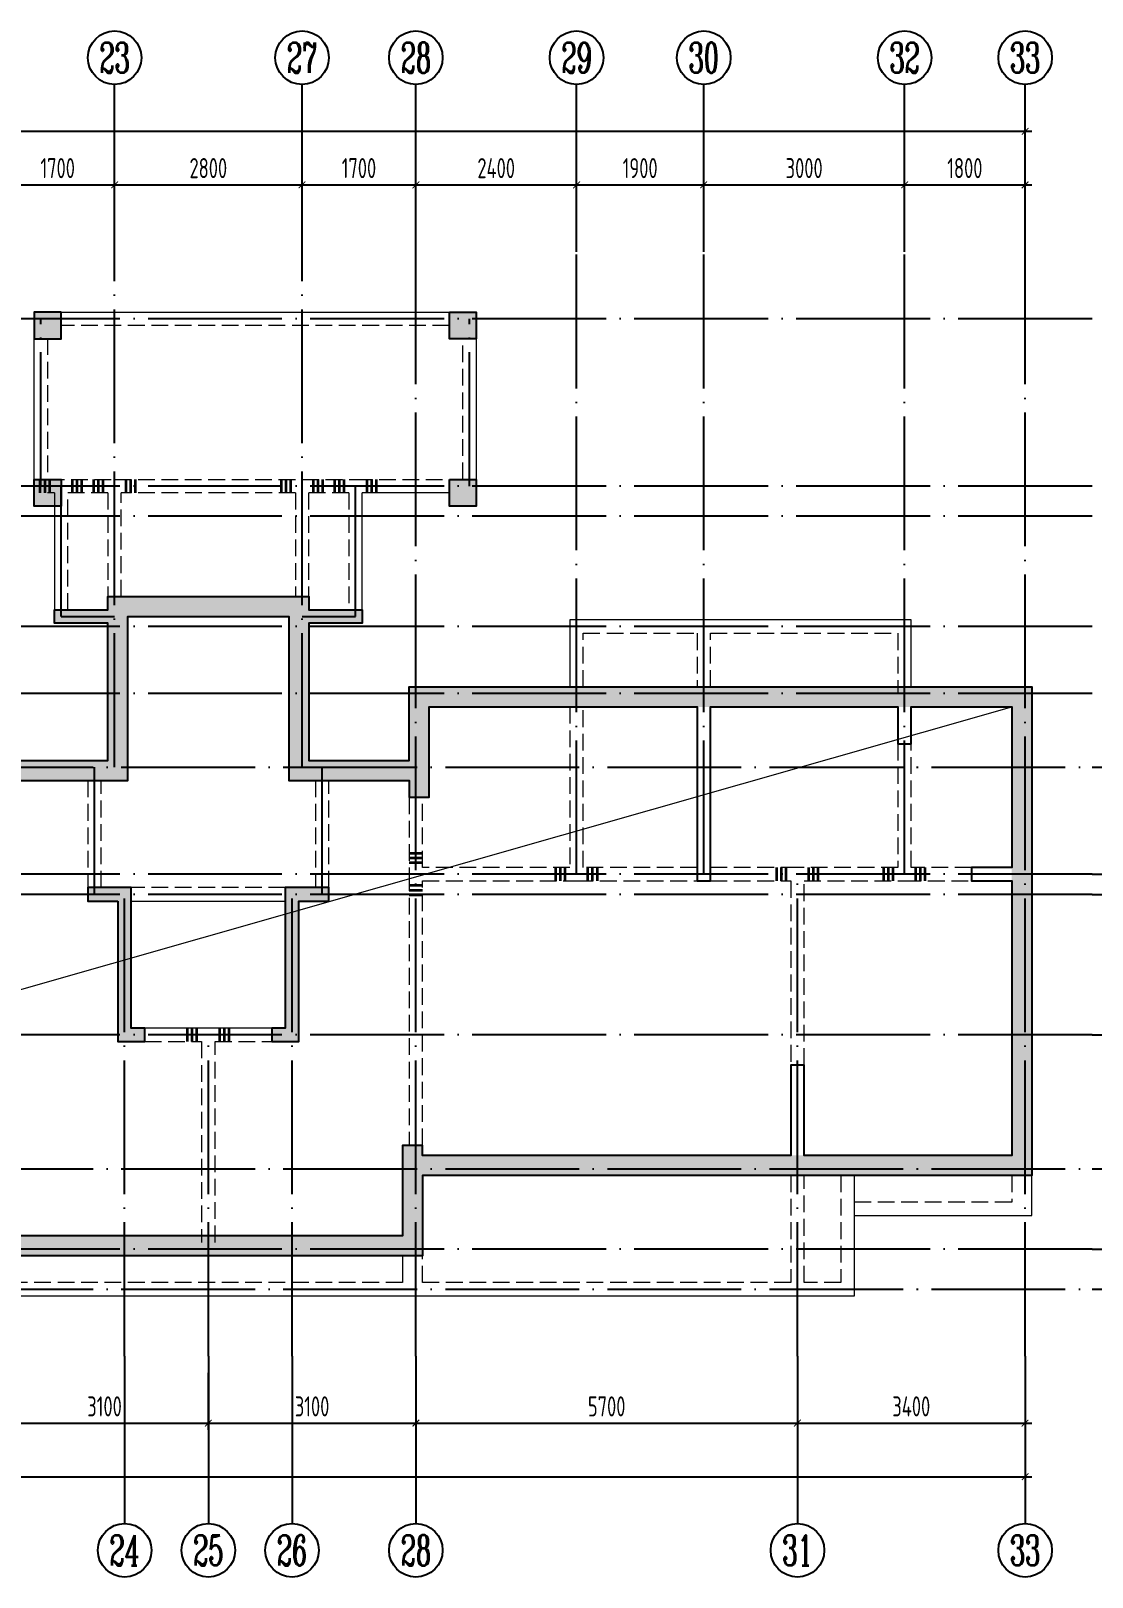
# Model space of a CAD drawing. Extents: x 826826 to 1642106, y -156213 to 399140.
# Drawn here: x 1435500 to 1451350, y 319355 to 342455 of the extents above; entities that cross this region are included whole.
import ezdxf
from ezdxf.enums import TextEntityAlignment as Align

# ---------------------------------------------------------------- set-up
doc = ezdxf.new("R2010")
doc.units = 0
doc.header["$LTSCALE"] = 1000
doc.linetypes.add('DASH', pattern=[0.35, 0.25, -0.1])
doc.linetypes.add('DOTE', pattern=[2.42, 2, -0.2, 0.02, -0.2])
doc.layers.get('0').update_dxf_attribs({"linetype": 'CONTINUOUS'})
doc.layers.get('DEFPOINTS').update_dxf_attribs({"linetype": 'CONTINUOUS'})
for name, color, linetype in [('A-AXIS', 1, 'CONTINUOUS'), ('A-DOTE', 10, 'DOTE'), ('AXIS_TEXT', 4, 'CONTINUOUS'), ('S-L主梁线', 4, 'DASH'), ('S-L梁编号', 6, 'CONTINUOUS'), ('S-Q墙填充', 252, 'CONTINUOUS'), ('S-Q墙实线', 6, 'CONTINUOUS'), ('S-Y一般标注', 3, 'CONTINUOUS'), ('S-Z柱实线', 6, 'CONTINUOUS')]:
    doc.layers.add(name, color=color, linetype=linetype)
doc.layers.add('PUB_HATCH', color=8, linetype='CONTINUOUS', lineweight=9)
doc.layers.add('梁附加箍筋', color=1, linetype='CONTINUOUS', lineweight=35)
doc.styles.add('_TCH_AXIS', font='COMPLEX', dxfattribs={"bigfont": 'GBCBIG'})
doc.styles.add('COMPLEX', font='COMPLEX')
doc.styles.add('TSSD_DIMENSION', font='Tssdeng.shx', dxfattribs={"width": 0.7, "bigfont": 'tssdchn.shx'})
doc.dimstyles.new('TSSD_100_100$0', dxfattribs={"dimtxt": 300, "dimasz": 80, "dimexe": 100, "dimexo": 250, "dimgap": 100, "dimtad": 1, "dimdec": 0, "dimzin": 0, "dimdsep": 46, "dimtxsty": 'TSSD_DIMENSION', "dimblk": 'ARCHTICK', "dimcen": 0, "dimdle": 100, "dimclrd": 3, "dimclre": 3, "dimclrt": 7, "dimadec": 0, "dimazin": 0, "dimtfac": 1, "dimtdec": 0, "dimtix": 1, "dimtmove": 2, "dimatfit": 3, "dimldrblk": 'ARCHTICK', "dimfxl": 0, "dimtolj": 1, "dimtzin": 0, "dimarcsym": 0})

# ---------------------------------------------------------------- blocks, each defined once
blk = doc.blocks.new('_ArchTick')
at = {"color": 0, "linetype": 'ByBlock', "const_width": 0.15}
blk.add_lwpolyline([(-0.5, -0.5), (0.5, 0.5)], dxfattribs=at)
blk = doc.blocks.new('*D67')
at = {"layer": 'DEFPOINTS', "color": 0}
for p in [(789521, 350782), (787721, 349782), (789521, 349782)]:
    blk.add_point(p, dxfattribs=at)
at = {"layer": 'S-Y一般标注', "color": 0, "lineweight": -2}
for p, q in [((787621, 350782), (789621, 350782)), ((787721, 350032), (787721, 350882)), ((789521, 350032), (789521, 350882))]:
    blk.add_line(p, q, dxfattribs=at)
at = {"layer": 'S-Y一般标注', "color": 0, "lineweight": -2, "xscale": 100, "yscale": 100, "zscale": 100, "rotation": 180}
blk.add_blockref('_ArchTick', (787721, 350782), dxfattribs=at)
at = {"layer": 'S-Y一般标注', "color": 0, "lineweight": -2, "xscale": 100, "yscale": 100, "zscale": 100}
blk.add_blockref('_ArchTick', (789521, 350782), dxfattribs=at)
at = {"layer": 'S-Y一般标注', "color": 7, "insert": (788621, 351032), "char_height": 300, "attachment_point": 5, "style": 'TSSD_DIMENSION'}
blk.add_mtext('\\A1;1800', dxfattribs=at)
blk = doc.blocks.new('*D68')
at = {"layer": 'DEFPOINTS', "color": 0}
for p in [(787721, 350782), (784721, 349782), (787721, 349782)]:
    blk.add_point(p, dxfattribs=at)
at = {"layer": 'S-Y一般标注', "color": 0, "lineweight": -2}
for p, q in [((784621, 350782), (787821, 350782)), ((784721, 350032), (784721, 350882)), ((787721, 350032), (787721, 350882))]:
    blk.add_line(p, q, dxfattribs=at)
at = {"layer": 'S-Y一般标注', "color": 0, "lineweight": -2, "xscale": 100, "yscale": 100, "zscale": 100, "rotation": 180}
blk.add_blockref('_ArchTick', (784721, 350782), dxfattribs=at)
at = {"layer": 'S-Y一般标注', "color": 0, "lineweight": -2, "xscale": 100, "yscale": 100, "zscale": 100}
blk.add_blockref('_ArchTick', (787721, 350782), dxfattribs=at)
at = {"layer": 'S-Y一般标注', "color": 7, "insert": (786221, 351032), "char_height": 300, "attachment_point": 5, "style": 'TSSD_DIMENSION'}
blk.add_mtext('\\A1;3000', dxfattribs=at)
blk = doc.blocks.new('*D69')
at = {"layer": 'DEFPOINTS', "color": 0}
for p in [(784721, 350782), (782821, 349782), (784721, 349782)]:
    blk.add_point(p, dxfattribs=at)
at = {"layer": 'S-Y一般标注', "color": 0, "lineweight": -2}
for p, q in [((782721, 350782), (784821, 350782)), ((782821, 350032), (782821, 350882)), ((784721, 350032), (784721, 350882))]:
    blk.add_line(p, q, dxfattribs=at)
at = {"layer": 'S-Y一般标注', "color": 0, "lineweight": -2, "xscale": 100, "yscale": 100, "zscale": 100, "rotation": 180}
blk.add_blockref('_ArchTick', (782821, 350782), dxfattribs=at)
at = {"layer": 'S-Y一般标注', "color": 0, "lineweight": -2, "xscale": 100, "yscale": 100, "zscale": 100}
blk.add_blockref('_ArchTick', (784721, 350782), dxfattribs=at)
at = {"layer": 'S-Y一般标注', "color": 7, "insert": (783771, 351032), "char_height": 300, "attachment_point": 5, "style": 'TSSD_DIMENSION'}
blk.add_mtext('\\A1;1900', dxfattribs=at)
blk = doc.blocks.new('*D70')
at = {"layer": 'DEFPOINTS', "color": 0}
for p in [(782821, 350782), (780421, 349782), (782821, 349782)]:
    blk.add_point(p, dxfattribs=at)
at = {"layer": 'S-Y一般标注', "color": 0, "lineweight": -2}
for p, q in [((780321, 350782), (782921, 350782)), ((780421, 350032), (780421, 350882)), ((782821, 350032), (782821, 350882))]:
    blk.add_line(p, q, dxfattribs=at)
at = {"layer": 'S-Y一般标注', "color": 0, "lineweight": -2, "xscale": 100, "yscale": 100, "zscale": 100, "rotation": 180}
blk.add_blockref('_ArchTick', (780421, 350782), dxfattribs=at)
at = {"layer": 'S-Y一般标注', "color": 0, "lineweight": -2, "xscale": 100, "yscale": 100, "zscale": 100}
blk.add_blockref('_ArchTick', (782821, 350782), dxfattribs=at)
at = {"layer": 'S-Y一般标注', "color": 7, "insert": (781621, 351032), "char_height": 300, "attachment_point": 5, "style": 'TSSD_DIMENSION'}
blk.add_mtext('\\A1;2400', dxfattribs=at)
blk = doc.blocks.new('*D71')
at = {"layer": 'DEFPOINTS', "color": 0}
for p in [(780421, 350782), (778721, 349782), (780421, 349782)]:
    blk.add_point(p, dxfattribs=at)
at = {"layer": 'S-Y一般标注', "color": 0, "lineweight": -2}
for p, q in [((778621, 350782), (780521, 350782)), ((778721, 350032), (778721, 350882)), ((780421, 350032), (780421, 350882))]:
    blk.add_line(p, q, dxfattribs=at)
at = {"layer": 'S-Y一般标注', "color": 0, "lineweight": -2, "xscale": 100, "yscale": 100, "zscale": 100, "rotation": 180}
blk.add_blockref('_ArchTick', (778721, 350782), dxfattribs=at)
at = {"layer": 'S-Y一般标注', "color": 0, "lineweight": -2, "xscale": 100, "yscale": 100, "zscale": 100}
blk.add_blockref('_ArchTick', (780421, 350782), dxfattribs=at)
at = {"layer": 'S-Y一般标注', "color": 7, "insert": (779571, 351032), "char_height": 300, "attachment_point": 5, "style": 'TSSD_DIMENSION'}
blk.add_mtext('\\A1;1700', dxfattribs=at)
blk = doc.blocks.new('*D72')
at = {"layer": 'DEFPOINTS', "color": 0}
for p in [(778721, 350782), (775921, 349782), (778721, 349782)]:
    blk.add_point(p, dxfattribs=at)
at = {"layer": 'S-Y一般标注', "color": 0, "lineweight": -2}
for p, q in [((775821, 350782), (778821, 350782)), ((775921, 350032), (775921, 350882)), ((778721, 350032), (778721, 350882))]:
    blk.add_line(p, q, dxfattribs=at)
at = {"layer": 'S-Y一般标注', "color": 0, "lineweight": -2, "xscale": 100, "yscale": 100, "zscale": 100, "rotation": 180}
blk.add_blockref('_ArchTick', (775921, 350782), dxfattribs=at)
at = {"layer": 'S-Y一般标注', "color": 0, "lineweight": -2, "xscale": 100, "yscale": 100, "zscale": 100}
blk.add_blockref('_ArchTick', (778721, 350782), dxfattribs=at)
at = {"layer": 'S-Y一般标注', "color": 7, "insert": (777321, 351032), "char_height": 300, "attachment_point": 5, "style": 'TSSD_DIMENSION'}
blk.add_mtext('\\A1;2800', dxfattribs=at)
blk = doc.blocks.new('*D73')
at = {"layer": 'DEFPOINTS', "color": 0}
for p in [(775921, 350782), (774221, 349782), (775921, 349782)]:
    blk.add_point(p, dxfattribs=at)
at = {"layer": 'S-Y一般标注', "color": 0, "lineweight": -2}
for p, q in [((774121, 350782), (776021, 350782)), ((774221, 350032), (774221, 350882)), ((775921, 350032), (775921, 350882))]:
    blk.add_line(p, q, dxfattribs=at)
at = {"layer": 'S-Y一般标注', "color": 0, "lineweight": -2, "xscale": 100, "yscale": 100, "zscale": 100, "rotation": 180}
blk.add_blockref('_ArchTick', (774221, 350782), dxfattribs=at)
at = {"layer": 'S-Y一般标注', "color": 0, "lineweight": -2, "xscale": 100, "yscale": 100, "zscale": 100}
blk.add_blockref('_ArchTick', (775921, 350782), dxfattribs=at)
at = {"layer": 'S-Y一般标注', "color": 7, "insert": (775071, 351032), "char_height": 300, "attachment_point": 5, "style": 'TSSD_DIMENSION'}
blk.add_mtext('\\A1;1700', dxfattribs=at)
blk = doc.blocks.new('*D78')
at = {"layer": 'DEFPOINTS', "color": 0}
for p in [(786121, 333282), (789521, 333282), (789521, 332282)]:
    blk.add_point(p, dxfattribs=at)
at = {"layer": 'S-Y一般标注', "color": 0, "lineweight": -2}
for p, q in [((786121, 333032), (786121, 332182)), ((789521, 333032), (789521, 332182)), ((786021, 332282), (789621, 332282))]:
    blk.add_line(p, q, dxfattribs=at)
at = {"layer": 'S-Y一般标注', "color": 0, "lineweight": -2, "xscale": 100, "yscale": 100, "zscale": 100, "rotation": 180}
blk.add_blockref('_ArchTick', (786121, 332282), dxfattribs=at)
at = {"layer": 'S-Y一般标注', "color": 0, "lineweight": -2, "xscale": 100, "yscale": 100, "zscale": 100}
blk.add_blockref('_ArchTick', (789521, 332282), dxfattribs=at)
at = {"layer": 'S-Y一般标注', "color": 7, "insert": (787821, 332532), "char_height": 300, "attachment_point": 5, "style": 'TSSD_DIMENSION'}
blk.add_mtext('\\A1;3400', dxfattribs=at)
blk = doc.blocks.new('*D79')
at = {"layer": 'DEFPOINTS', "color": 0}
for p in [(780421, 333282), (786121, 333282), (786121, 332282)]:
    blk.add_point(p, dxfattribs=at)
at = {"layer": 'S-Y一般标注', "color": 0, "lineweight": -2}
for p, q in [((780421, 333032), (780421, 332182)), ((786121, 333032), (786121, 332182)), ((780321, 332282), (786221, 332282))]:
    blk.add_line(p, q, dxfattribs=at)
at = {"layer": 'S-Y一般标注', "color": 0, "lineweight": -2, "xscale": 100, "yscale": 100, "zscale": 100, "rotation": 180}
blk.add_blockref('_ArchTick', (780421, 332282), dxfattribs=at)
at = {"layer": 'S-Y一般标注', "color": 0, "lineweight": -2, "xscale": 100, "yscale": 100, "zscale": 100}
blk.add_blockref('_ArchTick', (786121, 332282), dxfattribs=at)
at = {"layer": 'S-Y一般标注', "color": 7, "insert": (783271, 332532), "char_height": 300, "attachment_point": 5, "style": 'TSSD_DIMENSION'}
blk.add_mtext('\\A1;5700', dxfattribs=at)
blk = doc.blocks.new('*D80')
at = {"layer": 'DEFPOINTS', "color": 0}
for p in [(777321, 333282), (780421, 333282), (780421, 332282)]:
    blk.add_point(p, dxfattribs=at)
at = {"layer": 'S-Y一般标注', "color": 0, "lineweight": -2}
for p, q in [((777321, 333032), (777321, 332182)), ((780421, 333032), (780421, 332182)), ((777221, 332282), (780521, 332282))]:
    blk.add_line(p, q, dxfattribs=at)
at = {"layer": 'S-Y一般标注', "color": 0, "lineweight": -2, "xscale": 100, "yscale": 100, "zscale": 100, "rotation": 180}
blk.add_blockref('_ArchTick', (777321, 332282), dxfattribs=at)
at = {"layer": 'S-Y一般标注', "color": 0, "lineweight": -2, "xscale": 100, "yscale": 100, "zscale": 100}
blk.add_blockref('_ArchTick', (780421, 332282), dxfattribs=at)
at = {"layer": 'S-Y一般标注', "color": 7, "insert": (778871, 332532), "char_height": 300, "attachment_point": 5, "style": 'TSSD_DIMENSION'}
blk.add_mtext('\\A1;3100', dxfattribs=at)
blk = doc.blocks.new('*D81')
at = {"layer": 'DEFPOINTS', "color": 0}
for p in [(774221, 333282), (777321, 333282), (777321, 332282)]:
    blk.add_point(p, dxfattribs=at)
at = {"layer": 'S-Y一般标注', "color": 0, "lineweight": -2}
for p, q in [((774221, 333032), (774221, 332182)), ((777321, 333032), (777321, 332182)), ((774121, 332282), (777421, 332282))]:
    blk.add_line(p, q, dxfattribs=at)
at = {"layer": 'S-Y一般标注', "color": 0, "lineweight": -2, "xscale": 100, "yscale": 100, "zscale": 100, "rotation": 180}
blk.add_blockref('_ArchTick', (774221, 332282), dxfattribs=at)
at = {"layer": 'S-Y一般标注', "color": 0, "lineweight": -2, "xscale": 100, "yscale": 100, "zscale": 100}
blk.add_blockref('_ArchTick', (777321, 332282), dxfattribs=at)
at = {"layer": 'S-Y一般标注', "color": 7, "insert": (775771, 332532), "char_height": 300, "attachment_point": 5, "style": 'TSSD_DIMENSION'}
blk.add_mtext('\\A1;3100', dxfattribs=at)
blk = doc.blocks.new('*D84')
at = {"layer": 'DEFPOINTS', "color": 0}
for p in [(790521, 334882), (791521, 334882), (790521, 334282)]:
    blk.add_point(p, dxfattribs=at)
at = {"layer": 'S-Y一般标注', "color": 0, "lineweight": -2}
for p, q in [((791521, 334882), (791521, 334982)), ((790771, 334882), (791621, 334882)), ((791521, 334282), (791521, 334882)), ((790771, 334282), (791621, 334282)), ((791521, 334282), (791521, 334182))]:
    blk.add_line(p, q, dxfattribs=at)
at = {"layer": 'S-Y一般标注', "color": 0, "lineweight": -2, "xscale": 100, "yscale": 100, "zscale": 100}
for p, rotation in [((791521, 334882), 270), ((791521, 334282), 90)]:
    blk.add_blockref('_ArchTick', p, dxfattribs=dict(at, rotation=rotation))
at = {"layer": 'S-Y一般标注', "color": 7, "insert": (791271, 334582), "char_height": 300, "attachment_point": 5, "rotation": 90, "style": 'TSSD_DIMENSION'}
blk.add_mtext('\\A1;600', dxfattribs=at)
blk = doc.blocks.new('*D95')
at = {"layer": 'DEFPOINTS', "color": 0}
for p in [(790521, 348782), (792321, 348782), (790521, 334282)]:
    blk.add_point(p, dxfattribs=at)
at = {"layer": 'S-Y一般标注', "color": 0, "lineweight": -2}
for p, q in [((792321, 334182), (792321, 348882)), ((790771, 348782), (792421, 348782)), ((790771, 334282), (792421, 334282))]:
    blk.add_line(p, q, dxfattribs=at)
at = {"layer": 'S-Y一般标注', "color": 0, "lineweight": -2, "xscale": 100, "yscale": 100, "zscale": 100}
for p, rotation in [((792321, 348782), 90), ((792321, 334282), 270)]:
    blk.add_blockref('_ArchTick', p, dxfattribs=dict(at, rotation=rotation))
at = {"layer": 'S-Y一般标注', "color": 7, "insert": (792071, 341532), "char_height": 300, "attachment_point": 5, "rotation": 90, "style": 'TSSD_DIMENSION'}
blk.add_mtext('\\A1;14500', dxfattribs=at)
blk = doc.blocks.new('*D59')
at = {"layer": 'DEFPOINTS', "color": 0}
for p in [(789521, 351582), (740721, 349782), (789521, 349782)]:
    blk.add_point(p, dxfattribs=at)
at = {"layer": 'S-Y一般标注', "color": 0, "lineweight": -2}
for p, q in [((740621, 351582), (789621, 351582)), ((740721, 350032), (740721, 351682)), ((789521, 350032), (789521, 351682))]:
    blk.add_line(p, q, dxfattribs=at)
at = {"layer": 'S-Y一般标注', "color": 0, "lineweight": -2, "xscale": 100, "yscale": 100, "zscale": 100, "rotation": 180}
blk.add_blockref('_ArchTick', (740721, 351582), dxfattribs=at)
at = {"layer": 'S-Y一般标注', "color": 0, "lineweight": -2, "xscale": 100, "yscale": 100, "zscale": 100}
blk.add_blockref('_ArchTick', (789521, 351582), dxfattribs=at)
at = {"layer": 'S-Y一般标注', "color": 7, "insert": (765121, 351832), "char_height": 300, "attachment_point": 5, "style": 'TSSD_DIMENSION'}
blk.add_mtext('\\A1;48800', dxfattribs=at)
blk = doc.blocks.new('*D66')
at = {"layer": 'DEFPOINTS', "color": 0}
for p in [(740721, 333282), (789521, 333282), (789521, 331482)]:
    blk.add_point(p, dxfattribs=at)
at = {"layer": 'S-Y一般标注', "color": 0, "lineweight": -2}
for p, q in [((740721, 333032), (740721, 331382)), ((789521, 333032), (789521, 331382)), ((740621, 331482), (789621, 331482))]:
    blk.add_line(p, q, dxfattribs=at)
at = {"layer": 'S-Y一般标注', "color": 0, "lineweight": -2, "xscale": 100, "yscale": 100, "zscale": 100, "rotation": 180}
blk.add_blockref('_ArchTick', (740721, 331482), dxfattribs=at)
at = {"layer": 'S-Y一般标注', "color": 0, "lineweight": -2, "xscale": 100, "yscale": 100, "zscale": 100}
blk.add_blockref('_ArchTick', (789521, 331482), dxfattribs=at)
at = {"layer": 'S-Y一般标注', "color": 7, "insert": (765121, 331732), "char_height": 300, "attachment_point": 5, "style": 'TSSD_DIMENSION'}
blk.add_mtext('\\A1;48800', dxfattribs=at)
blk = doc.blocks.new('_AXISO')
blk.add_circle((0, 0), 0.5)
at = {"layer": 'AXIS_TEXT', "style": 'COMPLEX', "width": 1.041667}
blk.add_attdef('A', text='', height=0.56, dxfattribs=at).set_placement((-0.25, -0.28), (0.25, -0.28), align=Align.FIT)
blk = doc.blocks.new('20210802.02293958')
at = {"layer": '梁附加箍筋', "lineweight": 35}
for p, q in [((-957493, -157031), (-957493, -156831)), ((-957423, -157031), (-957423, -156831)), ((-957353, -157031), (-957353, -156831)), ((-957013, -157031), (-957013, -156831)), ((-956943, -157031), (-956943, -156831)), ((-956873, -157031), (-956873, -156831)), ((-956693, -157031), (-956693, -156831)), ((-956623, -157031), (-956623, -156831)), ((-956553, -157031), (-956553, -156831)), ((-956213, -157031), (-956213, -156831)), ((-956143, -157031), (-956143, -156831)), ((-956073, -157031), (-956073, -156831)), ((-953893, -157031), (-953893, -156831)), ((-953823, -157031), (-953823, -156831)), ((-953753, -157031), (-953753, -156831)), ((-953413, -157031), (-953413, -156831)), ((-953343, -157031), (-953343, -156831)), ((-953273, -157031), (-953273, -156831)), ((-953093, -157031), (-953093, -156831)), ((-953023, -157031), (-953023, -156831)), ((-952953, -157031), (-952953, -156831)), ((-952613, -157031), (-952613, -156831)), ((-952543, -157031), (-952543, -156831)), ((-952473, -157031), (-952473, -156831)), ((-951783, -162421), (-951983, -162421)), ((-951783, -162491), (-951983, -162491)), ((-951783, -162561), (-951983, -162561)), ((-949793, -162831), (-949793, -162631)), ((-949723, -162831), (-949723, -162631)), ((-949653, -162831), (-949653, -162631)), ((-949313, -162831), (-949313, -162631)), ((-949243, -162831), (-949243, -162631)), ((-949173, -162831), (-949173, -162631)), ((-946493, -162831), (-946493, -162631)), ((-946423, -162831), (-946423, -162631)), ((-946353, -162831), (-946353, -162631)), ((-946013, -162831), (-946013, -162631)), ((-945943, -162831), (-945943, -162631)), ((-945873, -162831), (-945873, -162631)), ((-944895, -162831), (-944895, -162631)), ((-944825, -162831), (-944825, -162631)), ((-944755, -162831), (-944755, -162631)), ((-944415, -162831), (-944415, -162631)), ((-944345, -162831), (-944345, -162631)), ((-944275, -162831), (-944275, -162631)), ((-951783, -162901), (-951983, -162901)), ((-951783, -162971), (-951983, -162971)), ((-951783, -163041), (-951983, -163041)), ((-955293, -165231), (-955293, -165031)), ((-955223, -165231), (-955223, -165031)), ((-955153, -165231), (-955153, -165031)), ((-954813, -165231), (-954813, -165031)), ((-954743, -165231), (-954743, -165031)), ((-954673, -165231), (-954673, -165031))]:
    blk.add_line(p, q, dxfattribs=at)
blk = doc.blocks.new('A$C028C60F5')
at = {"color": 6}
blk.add_lwpolyline([(400, 0), (0, 0), (0, -400), (400, -400)], close=True, dxfattribs=at)
at = {"layer": 'PUB_HATCH'}
blk.add_solid([(0, -400), (400, -400), (0, 0), (400, 0)], dxfattribs=at)
blk = doc.blocks.new('20210809.11542102')
at = {"layer": 'S-L主梁线', "linetype": 'ByBlock', "lineweight": 18}
for p, q in [((-1423668, -100884), (-1417868, -100884)), ((-1424068, -103384), (-1424068, -101276)), ((-1417468, -101276), (-1417468, -103384)), ((-1423768, -103584), (-1423768, -105334)), ((-1419168, -105334), (-1419168, -103584)), ((-1417868, -103584), (-1419168, -103584)), ((-1416068, -105484), (-1416068, -106484)), ((-1414068, -105484), (-1416068, -105484)), ((-1410969, -105484), (-1414068, -105484)), ((-1410968, -106484), (-1410969, -105484)), ((-1422618, -109684), (-1420318, -109684)), ((-1421468, -111584), (-1422418, -111584)), ((-1420518, -111584), (-1421468, -111584)), ((-1411818, -115584), (-1411818, -113784)), ((-1409168, -114384), (-1409168, -113784)), ((-1411818, -114384), (-1409168, -114384)), ((-1418568, -114984), (-1418568, -115384)), ((-1431118, -115584), (-1411818, -115584))]:
    blk.add_line(p, q, dxfattribs=at)
at = {"layer": 'S-L主梁线', "linetype": 'DASH', "lineweight": 18}
for p, q in [((-1417868, -101084), (-1423668, -101084)), ((-1423868, -101276), (-1423868, -103384)), ((-1417668, -103384), (-1417668, -101276)), ((-1423868, -103384), (-1422868, -103384)), ((-1422868, -103384), (-1420066, -103384)), ((-1420066, -103384), (-1419268, -103384)), ((-1419268, -103384), (-1417868, -103384)), ((-1423568, -105334), (-1423568, -103584)), ((-1422968, -103584), (-1423568, -103584)), ((-1422968, -103584), (-1422968, -105234)), ((-1422768, -105134), (-1422768, -103584)), ((-1420166, -103584), (-1422768, -103584)), ((-1420168, -103584), (-1420166, -105134)), ((-1419966, -105234), (-1419968, -103584)), ((-1419368, -103584), (-1419966, -103584)), ((-1419368, -103584), (-1419368, -105334)), ((-1415868, -106484), (-1415868, -105684)), ((-1415868, -105684), (-1414168, -105684)), ((-1414168, -105684), (-1414168, -106484)), ((-1413968, -106484), (-1413968, -105684)), ((-1413968, -105684), (-1411169, -105684)), ((-1411169, -105684), (-1411168, -106584)), ((-1416068, -106784), (-1416068, -109184)), ((-1415868, -109184), (-1415868, -106784)), ((-1411168, -107334), (-1411169, -109184)), ((-1410969, -109184), (-1410968, -107334)), ((-1423268, -107884), (-1423268, -109484)), ((-1423068, -109484), (-1423068, -107884)), ((-1419868, -107884), (-1419868, -109484)), ((-1419668, -109484), (-1419668, -107884)), ((-1418468, -108134), (-1418468, -109284)), ((-1418268, -109184), (-1418268, -108134)), ((-1416068, -109184), (-1418268, -109184)), ((-1414168, -109184), (-1415868, -109184)), ((-1412668, -109184), (-1413968, -109184)), ((-1411169, -109184), (-1412668, -109184)), ((-1410068, -109184), (-1410969, -109184)), ((-1420318, -109484), (-1422618, -109484)), ((-1418468, -109284), (-1418468, -113334)), ((-1418268, -113334), (-1418268, -109384)), ((-1418268, -109384), (-1415968, -109384)), ((-1415968, -109384), (-1414168, -109384)), ((-1413968, -109384), (-1412768, -109384)), ((-1412768, -109384), (-1412768, -112134)), ((-1412568, -112134), (-1412568, -109384)), ((-1412568, -109384), (-1411069, -109384)), ((-1411069, -109384), (-1410068, -109384)), ((-1422418, -111784), (-1421568, -111784)), ((-1421568, -111784), (-1421568, -114784)), ((-1421368, -114784), (-1421368, -111784)), ((-1421368, -111784), (-1420518, -111784)), ((-1412768, -113784), (-1412768, -115384)), ((-1412568, -115384), (-1412568, -113784)), ((-1412018, -113784), (-1412018, -115384)), ((-1409468, -113784), (-1409468, -114184)), ((-1409468, -114184), (-1411818, -114184)), ((-1418268, -115384), (-1418268, -114984)), ((-1418568, -115384), (-1424368, -115384)), ((-1412768, -115384), (-1418268, -115384)), ((-1412018, -115384), (-1412568, -115384))]:
    blk.add_line(p, q, dxfattribs=at)
at = {"layer": 'S-L主梁线', "linetype": 'ByBlock', "lineweight": 18}
blk.add_lwpolyline([(-1423768, -103584), (-1423868, -103584)], dxfattribs=at)
at = {"layer": 'S-Q墙实线'}
for points in [[(-1424468, -107584), (-1422968, -107584), (-1422968, -105534), (-1423768, -105534), (-1423768, -105334), (-1422968, -105334), (-1422968, -105134), (-1419966, -105134), (-1419966, -105334), (-1419168, -105334), (-1419168, -105534), (-1419966, -105534), (-1419966, -107584), (-1418468, -107584), (-1418468, -106484), (-1409168, -106484), (-1409168, -113784), (-1418268, -113784), (-1418268, -114984), (-1424668, -114984)], [(-1424368, -107884), (-1422668, -107884), (-1422668, -105434), (-1420266, -105434), (-1420266, -107884), (-1418468, -107884), (-1418468, -108134), (-1418168, -108134), (-1418168, -106784), (-1414168, -106784), (-1414168, -109384), (-1413968, -109384), (-1413968, -106784), (-1411168, -106784), (-1411168, -107334), (-1410968, -107334), (-1410968, -106784), (-1409468, -106784), (-1409468, -109184), (-1410068, -109184), (-1410068, -109384), (-1409468, -109384), (-1409468, -113484), (-1412568, -113484), (-1412568, -112134), (-1412768, -112134), (-1412768, -113484), (-1418268, -113484), (-1418268, -113334), (-1418568, -113334), (-1418568, -114684), (-1424368, -114684)], [(-1420318, -109484), (-1420318, -111584), (-1420518, -111584), (-1420518, -111784), (-1420118, -111784), (-1420118, -109684), (-1419668, -109684), (-1419668, -109484), (-1420318, -109484)]]:
    blk.add_lwpolyline(points, dxfattribs=at)
blk.add_lwpolyline([(-1422818, -109684), (-1422818, -111784), (-1422418, -111784), (-1422418, -111584), (-1422618, -111584), (-1422618, -109484), (-1423268, -109484), (-1423268, -109684)], close=True, dxfattribs=at)
at = {"layer": 'S-Z柱实线', "rotation": 359.9999999998162}
blk.add_blockref('A$C028C60F5', (-1424068, -100884), dxfattribs=at)
at = {"layer": 'S-Z柱实线', "xscale": -1, "rotation": 359.9999999998162}
for p in [(-1417468, -100884), (-1423668, -103384), (-1417468, -103384)]:
    blk.add_blockref('A$C028C60F5', p, dxfattribs=at)
blk = doc.blocks.new('20210801.08473688')
at = {"layer": 'A-AXIS'}
for p, q in [((39500, 19800), (39500, 22300)), ((42300, 19800), (42300, 22300)), ((44000, 19800), (44000, 22300)), ((46400, 19800), (46400, 22300)), ((48300, 19800), (48300, 22300)), ((51300, 19800), (51300, 22300)), ((53100, 19800), (53100, 22300)), ((54100, 12100), (56600, 12100)), ((54100, 10500), (56600, 10500)), ((54100, 10200), (56600, 10200)), ((54100, 8100), (56600, 8100)), ((54100, 6100), (56600, 6100)), ((54100, 4900), (56600, 4900)), ((54100, 4300), (56600, 4300)), ((39650, 3300), (39650, 800)), ((40900, 3300), (40900, 800)), ((42150, 3300), (42150, 800)), ((44000, 3300), (44000, 800)), ((49700, 3300), (49700, 800)), ((53100, 3300), (53100, 800))]:
    blk.add_line(p, q, dxfattribs=at)
at = {"layer": 'A-DOTE'}
for p, q in [((39500, 12100), (39500, 19800)), ((42300, 12100), (42300, 19800)), ((44000, 3300), (44000, 19800)), ((46400, 10500), (46400, 19800)), ((48300, 10500), (48300, 19800)), ((51300, 10500), (51300, 19800)), ((53100, 3300), (53100, 19800)), ((54100, 18800), (3300, 18800)), ((38400, 16300), (38400, 18800)), ((44800, 16300), (44800, 18800)), ((54100, 16300), (3300, 16300)), ((38700, 14350), (38700, 16300)), ((43100, 14350), (43100, 16300)), ((54100, 15850), (3300, 15850)), ((38700, 14350), (39500, 14350)), ((42300, 14350), (43100, 14350)), ((54100, 14200), (3300, 14200)), ((54100, 13200), (3300, 13200)), ((3300, 12100), (54100, 12100)), ((39200, 10200), (39200, 12100)), ((42600, 10200), (42600, 12100)), ((54100, 10500), (3300, 10500)), ((49700, 3300), (49700, 10500)), ((54100, 10200), (3300, 10200)), ((39650, 3300), (39650, 10200)), ((42150, 3300), (42150, 10200)), ((54100, 8100), (3300, 8100)), ((40900, 3300), (40900, 8100)), ((3300, 6100), (54100, 6100)), ((54100, 4900), (3300, 4900)), ((3300, 4300), (54100, 4300))]:
    blk.add_line(p, q, dxfattribs=at)
at = {"layer": 'A-AXIS'}
ref = blk.add_blockref('_AXISO', (46400, 22700), dxfattribs=dict(at, xscale=800, yscale=800, zscale=800))
ref.add_attrib('A', '29', dxfattribs={"layer": 'AXIS_TEXT', "height": 452.55, "style": '_TCH_AXIS', "width": 0.617647}).set_placement((46173.7, 22473.7), (46626.3, 22473.7), align=Align.FIT)
ref = blk.add_blockref('_AXISO', (39500, 22700), dxfattribs=dict(at, xscale=800, yscale=800, zscale=800))
ref.add_attrib('A', '23', dxfattribs={"layer": 'AXIS_TEXT', "height": 452.55, "style": '_TCH_AXIS', "width": 0.617647}).set_placement((39273.7, 22473.7), (39726.3, 22473.7), align=Align.FIT)
ref = blk.add_blockref('_AXISO', (42300, 22700), dxfattribs=dict(at, xscale=800, yscale=800, zscale=800))
ref.add_attrib('A', '27', dxfattribs={"layer": 'AXIS_TEXT', "height": 452.55, "style": '_TCH_AXIS', "width": 0.617647}).set_placement((42073.7, 22473.7), (42526.3, 22473.7), align=Align.FIT)
ref = blk.add_blockref('_AXISO', (44000, 22700), dxfattribs=dict(at, xscale=800, yscale=800, zscale=800))
ref.add_attrib('A', '28', dxfattribs={"layer": 'AXIS_TEXT', "height": 452.55, "style": '_TCH_AXIS', "width": 0.617647}).set_placement((43773.7, 22473.7), (44226.3, 22473.7), align=Align.FIT)
ref = blk.add_blockref('_AXISO', (48300, 22700), dxfattribs=dict(at, xscale=800, yscale=800, zscale=800))
ref.add_attrib('A', '30', dxfattribs={"layer": 'AXIS_TEXT', "height": 452.55, "style": '_TCH_AXIS', "width": 0.636364}).set_placement((48073.7, 22473.7), (48526.3, 22473.7), align=Align.FIT)
ref = blk.add_blockref('_AXISO', (51300, 22700), dxfattribs=dict(at, xscale=800, yscale=800, zscale=800))
ref.add_attrib('A', '32', dxfattribs={"layer": 'AXIS_TEXT', "height": 452.55, "style": '_TCH_AXIS', "width": 0.636364}).set_placement((51073.7, 22473.7), (51526.3, 22473.7), align=Align.FIT)
ref = blk.add_blockref('_AXISO', (53100, 22700), dxfattribs=dict(at, xscale=800, yscale=800, zscale=800))
ref.add_attrib('A', '33', dxfattribs={"layer": 'AXIS_TEXT', "height": 452.55, "style": '_TCH_AXIS', "width": 0.636364}).set_placement((52873.7, 22473.7), (53326.3, 22473.7), align=Align.FIT)
ref = blk.add_blockref('_AXISO', (39650, 400), dxfattribs=dict(at, xscale=800, yscale=800, zscale=800))
ref.add_attrib('A', '24', dxfattribs={"layer": 'AXIS_TEXT', "height": 452.55, "style": '_TCH_AXIS', "width": 0.583333}).set_placement((39423.7, 173.7), (39876.3, 173.7), align=Align.FIT)
ref = blk.add_blockref('_AXISO', (40900, 400), dxfattribs=dict(at, xscale=800, yscale=800, zscale=800))
ref.add_attrib('A', '25', dxfattribs={"layer": 'AXIS_TEXT', "height": 452.55, "style": '_TCH_AXIS', "width": 0.617647}).set_placement((40673.7, 173.7), (41126.3, 173.7), align=Align.FIT)
ref = blk.add_blockref('_AXISO', (42150, 400), dxfattribs=dict(at, xscale=800, yscale=800, zscale=800))
ref.add_attrib('A', '26', dxfattribs={"layer": 'AXIS_TEXT', "height": 452.55, "style": '_TCH_AXIS', "width": 0.617647}).set_placement((41923.7, 173.7), (42376.3, 173.7), align=Align.FIT)
ref = blk.add_blockref('_AXISO', (44000, 400), dxfattribs=dict(at, xscale=800, yscale=800, zscale=800))
ref.add_attrib('A', '28', dxfattribs={"layer": 'AXIS_TEXT', "height": 452.55, "style": '_TCH_AXIS', "width": 0.617647}).set_placement((43773.7, 173.7), (44226.3, 173.7), align=Align.FIT)
ref = blk.add_blockref('_AXISO', (49700, 400), dxfattribs=dict(at, xscale=800, yscale=800, zscale=800))
ref.add_attrib('A', '31', dxfattribs={"layer": 'AXIS_TEXT', "height": 452.55, "style": '_TCH_AXIS', "width": 0.75}).set_placement((49473.7, 173.7), (49926.3, 173.7), align=Align.FIT)
ref = blk.add_blockref('_AXISO', (53100, 400), dxfattribs=dict(at, xscale=800, yscale=800, zscale=800))
ref.add_attrib('A', '33', dxfattribs={"layer": 'AXIS_TEXT', "height": 452.55, "style": '_TCH_AXIS', "width": 0.636364}).set_placement((52873.7, 173.7), (53326.3, 173.7), align=Align.FIT)
at = {"layer": 'S-Y一般标注'}
for p1, p2, distance, picture, middle in [((4300, 19800), (53100, 19800), 1800, '*D59', (28700, 21850)), ((37800, 19800), (39500, 19800), 1000, '*D73', (38650, 21050)), ((39500, 19800), (42300, 19800), 1000, '*D72', (40900, 21050)), ((42300, 19800), (44000, 19800), 1000, '*D71', (43150, 21050)), ((44000, 19800), (46400, 19800), 1000, '*D70', (45200, 21050)), ((46400, 19800), (48300, 19800), 1000, '*D69', (47350, 21050)), ((48300, 19800), (51300, 19800), 1000, '*D68', (49800, 21050)), ((51300, 19800), (53100, 19800), 1000, '*D67', (52200, 21050)), ((54100, 4300), (54100, 18800), -1800, '*D95', (55650, 11550)), ((54100, 4300), (54100, 4900), -1000, '*D84', (54850, 4600)), ((4300, 3300), (53100, 3300), -1800, '*D66', (28700, 1750)), ((37800, 3300), (40900, 3300), -1000, '*D81', (39350, 2550)), ((40900, 3300), (44000, 3300), -1000, '*D80', (42450, 2550)), ((44000, 3300), (49700, 3300), -1000, '*D79', (46850, 2550)), ((49700, 3300), (53100, 3300), -1000, '*D78', (51400, 2550))]:
    dim = blk.add_aligned_dim(p1=p1, p2=p2, distance=distance, dimstyle='TSSD_100_100$0', override={"dimasz": 100, "dimclrd": 0, "dimclre": 0}, dxfattribs=at)
    dim.commit()
    dim.dimension.update_dxf_attribs({"geometry": picture, "text_midpoint": middle, "insert": (-736421.3, -329982)})

msp = doc.modelspace()

# ---------------------------------------------------------------- hatches: boundary and pattern name
at = {"layer": 'S-Q墙填充'}
h = msp.add_hatch(dxfattribs=at)
h.set_pattern_fill('ARMORED', color=256, scale=50, style=0)
h.set_pattern_definition([(50, (660829.04, -10626.75), (358.63009, -31.37607), [37.5, -412.5]), (355, (660829.04, -10626.75), (-69.37567, 376.09607), [30, -330]), (100.4514, (660858.93, -10629.37), (289.25469, 344.71977), [31.8701, -350.57106]), (46.1842, (660829.04, -10526.75), (533.62052, -82.7595), [56.25, -618.75]), (96.6356, (660873.5, -10533.65), (467.33135, 487.05894), [47.80514, -525.8565]), (351.1842, (660829.04, -10526.75), (467.33097, 487.0593), [45, -495]), (21, (660879.04, -10551.75), (298.45353, -201.30945), [37.5, -412.5]), (326, (660879.04, -10551.75), (121.65767, 362.57502), [30, -330]), (71.4514, (660903.9, -10568.53), (420.11131, 161.26525), [31.8701, -350.57106]), (37.5, (660829.04, -10626.75), (6.079928, 166.446927), [0, -326, 0, -335, 0, -331.25]), (7.5, (660829.04, -10626.75), (131.53477, 197.205856), [0, -191, 0, -318.5, 0, -126.25]), (327.5, (660717.54, -10626.75), (266.911218, -11.277436), [0, -125, 0, -390, 0, -517.5]), (317.5, (660667.54, -10626.75), (291.593085, 50.05249), [0, -162.5, 0, -259, 0, -367.5]), (45, (660829.04, -10626.75), (-176.776695, 176.776695), [])])
h.paths.add_polyline_path([(1416950.36, 325355.27), (1429450.35, 325355.27), (1434950.36, 325355.27), (1434950.36, 324155.27), (1441350.35, 324155.27), (1441350.35, 325355.27), (1450450.36, 325355.27), (1450450.36, 332655.27), (1441150.35, 332655.27), (1441150.35, 331555.26), (1439651.82, 331555.26), (1439651.82, 333605.27), (1440450.35, 333605.27), (1440450.35, 333805.27), (1439651.82, 333805.27), (1439651.82, 334005.27), (1436650.35, 334005.27), (1436650.35, 333805.27), (1435850.35, 333805.27), (1435850.35, 333605.27), (1436650.35, 333605.27), (1436650.35, 331555.26), (1435150.35, 331555.26), (1435150.35, 332655.27), (1416750.36, 332655.27), (1416750.36, 331555.26), (1415250.36, 331555.26), (1415250.36, 333605.27), (1416050.36, 333605.27), (1416050.36, 333805.27), (1415250.36, 333805.27), (1415250.36, 334005.27), (1412248.89, 334005.27), (1412248.89, 333805.27), (1411450.36, 333805.27), (1411450.36, 333605.27), (1412248.89, 333605.27), (1412248.89, 331555.26), (1410750.35, 331555.26), (1410750.35, 332655.27), (1401450.36, 332655.27), (1401450.36, 325355.27), (1405050.36, 325355.27), (1410550.36, 325355.27), (1410550.36, 324155.27), (1416950.36, 324155.27)])
h.paths.add_polyline_path([(1410850.36, 325805.27), (1410550.36, 325805.27), (1410550.36, 325655.27), (1405050.36, 325655.27), (1405050.35, 325655.27), (1404850.35, 325655.27), (1404850.36, 325655.27), (1401750.36, 325655.27), (1401750.35, 329755.27), (1401750.36, 329755.27), (1401750.36, 329955.27), (1401750.35, 329955.27), (1401750.35, 332355.27), (1403250.35, 332355.27), (1403250.35, 332355.27), (1403450.35, 332355.27), (1403450.35, 332355.27), (1406250.35, 332355.27), (1406250.35, 332355.27), (1406450.35, 332355.27), (1406450.35, 332355.27), (1410450.35, 332355.27), (1410450.35, 331005.27), (1410750.35, 331005.27), (1410750.35, 331255.26), (1412548.89, 331255.26), (1412548.89, 333705.27), (1414950.36, 333705.27), (1414950.36, 331255.26), (1416650.36, 331255.26), (1416650.36, 331005.27), (1416950.36, 331005.27), (1416950.36, 332455.27), (1421050.36, 332455.27), (1421050.36, 332455.27), (1421250.36, 332455.27), (1421250.36, 332455.27), (1424050.31, 332455.27), (1424048.95, 332455.27), (1424248.95, 332455.27), (1424250.31, 332455.27), (1427650.36, 332455.27), (1427650.36, 332455.27), (1427850.36, 332455.27), (1427850.36, 332455.27), (1430650.35, 332455.27), (1430650.35, 332455.27), (1430850.35, 332455.27), (1430850.35, 332455.27), (1434950.35, 332455.27), (1434950.35, 331005.27), (1435250.35, 331005.27), (1435250.35, 331255.27), (1436950.35, 331255.27), (1436950.35, 333705.27), (1439351.82, 333705.27), (1439351.82, 331255.26), (1441150.35, 331255.26), (1441150.35, 331005.27), (1441450.35, 331005.27), (1441450.35, 332355.27), (1445450.35, 332355.26), (1445450.35, 332355.27), (1445650.35, 332355.27), (1445650.36, 332355.26), (1448450.35, 332355.26), (1448450.35, 332355.27), (1448650.35, 332355.27), (1448650.35, 332355.26), (1450150.36, 332355.26), (1450150.36, 329955.27), (1450150.36, 329955.27), (1450150.36, 329755.27), (1450150.36, 329755.27), (1450150.35, 325655.27), (1447050.35, 325655.27), (1447050.35, 325655.27), (1446850.35, 325655.27), (1446850.35, 325655.27), (1441350.35, 325655.27), (1441350.35, 325805.27), (1441050.35, 325805.27), (1441050.35, 324455.27), (1435250.36, 324455.27), (1435250.36, 325805.27), (1434950.36, 325805.27), (1434950.36, 325655.27), (1429450.35, 325655.27), (1429450.35, 325655.27), (1429250.35, 325655.27), (1429250.35, 325655.27), (1422650.35, 325655.27), (1422650.35, 325655.27), (1422450.35, 325655.27), (1422450.35, 325655.27), (1416950.36, 325655.27), (1416950.36, 325805.27), (1416650.36, 325805.27), (1416650.36, 324455.27), (1410850.36, 324455.27)], flags=16)
h.paths.add_polyline_path([(1412400.35, 327355.27), (1412400.35, 329455.26), (1411950.36, 329455.26), (1411950.36, 329655.26), (1412600.35, 329655.26), (1412600.35, 327555.27), (1412800.35, 327555.27), (1412800.35, 327355.27)], flags=0)
h.paths.add_polyline_path([(1414700.34, 327355.27), (1414700.34, 327555.27), (1414900.34, 327555.27), (1414900.34, 329655.26), (1415550.36, 329655.26), (1415550.36, 329455.26), (1415100.34, 329455.26), (1415100.34, 327355.27)], flags=0)
h.paths.add_polyline_path([(1436350.35, 329455.26), (1436350.35, 329655.26), (1437000.37, 329655.26), (1437000.37, 327555.27), (1437200.37, 327555.27), (1437200.37, 327355.27), (1436800.37, 327355.27), (1436800.37, 329455.26)], flags=0)
h.paths.add_polyline_path([(1439100.36, 327355.27), (1439100.36, 327555.27), (1439300.36, 327555.27), (1439300.36, 329655.26), (1439950.35, 329655.26), (1439950.35, 329455.26), (1439500.36, 329455.26), (1439500.36, 327355.27)], flags=0)
h = msp.add_hatch(color=252, dxfattribs=at)
h.dxf.hatch_style = 1
h.paths.add_polyline_path([(1436800.37, 329455.26), (1436800.37, 327355.27), (1437200.37, 327355.27), (1437200.37, 327555.27), (1437000.37, 327555.27), (1437000.37, 329655.26), (1436350.35, 329655.26), (1436350.35, 329455.26)])
h = msp.add_hatch(color=252, dxfattribs=at)
h.dxf.hatch_style = 1
h.paths.add_polyline_path([(1439300.36, 329655.26), (1439300.36, 327555.27), (1439100.36, 327555.27), (1439100.36, 327355.27), (1439500.36, 327355.27), (1439500.36, 329455.26), (1439950.35, 329455.26), (1439950.35, 329655.26)])

# ---------------------------------------------------------------- linework, layer by layer
at = {"layer": 'S-L梁编号', "lineweight": 18}
msp.add_lwpolyline([(1425950.35, 325455.26), (1450150.35, 332355.26)], dxfattribs=at)

# ---------------------------------------------------------------- block references
at = {"layer": 'S-Q墙实线'}
msp.add_blockref('20210809.11542102', (2859618.01, 439139.58), dxfattribs=at)
at = {"layer": 'S-Y一般标注'}
msp.add_blockref('20210801.08473688', (1397250.35, 319355.27), dxfattribs=at)
at = {"layer": '梁附加箍筋'}
msp.add_blockref('20210802.02293958', (2393133.79, 492586.28), dxfattribs=at)

doc.saveas('drawing.dxf')
